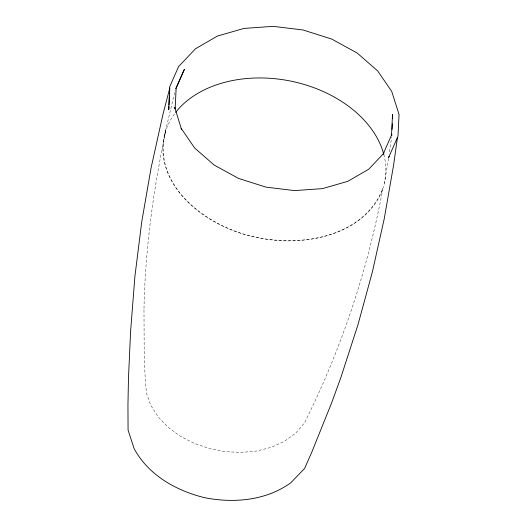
<?xml version="1.0" encoding="UTF-8"?>
<svg xmlns="http://www.w3.org/2000/svg" width="527" height="527" viewBox="0 0 527 527"><rect width="100%" height="100%" fill="white"/><g stroke="black" fill="none" stroke-linecap="round" stroke-linejoin="round"><path stroke-width="0.4" stroke-dasharray="2.63 1.98" d="M388.583 158.337L384.354 183.337M389.512 151.855L391.614 137.277M164.398 135.511L175.227 90.229M383.821 154.477A112.567 80.012 11.2 0 1 258.724 237.888A112.567 80.012 11.2 0 1 175.175 113.009M143.976 309.843L144.227 357.01L145.3 380.606L146.532 393.373L150.702 405.158L158.258 417.009L168.047 427.232L180.155 436.125L194.344 443.438L209.443 448.629L225.266 451.685L241.188 452.482L257.057 450.98L271.543 447.225L284.369 441.369L295.719 433.168L304.395 423.049C341.404 349.019 367.82 269.745 382.912 188.376C362.385 239.64 296.115 247.927 248.797 235.582C203.6 224.034 150.669 182.941 165.84 130.472C153.377 189.483 145.096 249.475 143.976 309.843"/><path stroke-width="0.79" d="M168.897 106.526L168.739 109.741L169.753 86.659L178.587 66.586L195.458 48.787L217.401 36.08L243.889 28.425L273.118 26.35L303.097 29.993L331.786 39.103L357.22 53.069L377.675 70.928L391.752 91.467L399.051 114.517L397.99 136.282L388.61 157.547L389.15 156.354M168.976 104.919L169.444 95.268M169.523 93.661L169.799 88.035L162.929 114.53L151.071 167.968L141.723 221.953L134.899 276.425L130.604 331.318L128.469 378.195L127.949 404.967L128.068 430.032L134.135 448.668C148.502 475.183 176.354 490.887 204.917 497.745C234.113 503.437 266.181 500.571 290.851 482.739L304.626 468.424L311.707 452.344L331.635 402.878L341.015 377.068L357.919 324.915L372.339 272.097L384.255 218.672L393.662 164.701L397.424 137.527M391.765 135.67L391.844 134.082M392.075 129.326L392.345 123.773M392.615 118.219L392.523 114.537L391.521 135.07L383.182 154.016M175.748 88.701L183.482 71.145M183.804 70.414L184.483 69.3L176.143 88.246L175.142 108.786L174.747 107.515L181.552 129.517L181.189 128.371L194.647 148.001L214.199 165.07L238.514 178.416L265.931 187.125L294.586 190.609L322.524 188.626L347.846 181.308L368.821 169.167L384.018 153.014M175.656 112.383A112.567 80.012 11.2 0 1 290.542 81.059A112.567 80.012 11.2 0 1 383.821 154.477"/></g></svg>
